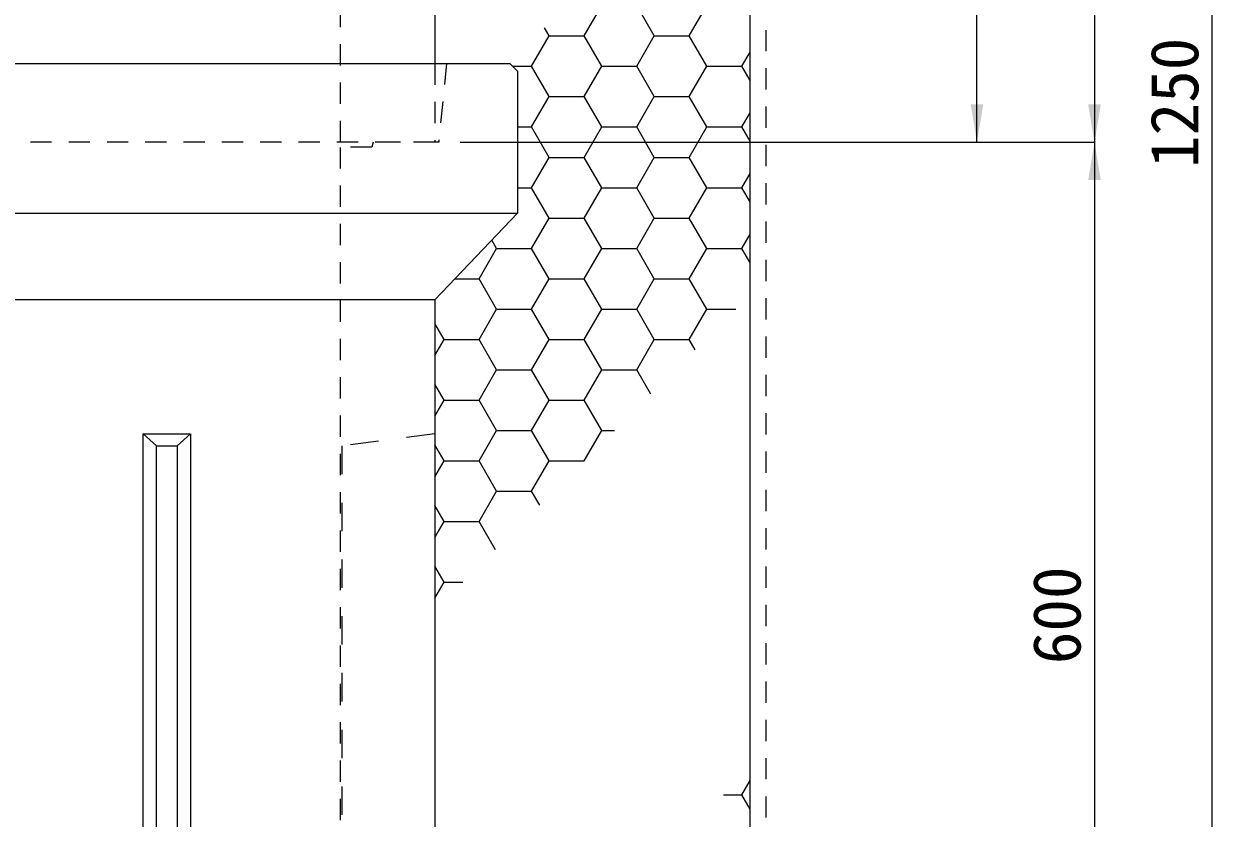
# Model space of a CAD drawing. Units: millimetres at full size; details may follow other scales. Extents: x 40781 to 122968, y -21714 to -2620.
# Drawn here: x 65642 to 66395, y -12047 to -11543 of the extents above; entities that cross this region are included whole.
import ezdxf
from ezdxf.enums import TextEntityAlignment as Align

# ---------------------------------------------------------------- set-up
doc = ezdxf.new("R2010")
doc.units = ezdxf.units.MM
doc.header["$LTSCALE"] = 18
doc.linetypes.add('USER2', pattern=[1.35, 0.75, -0.6])
doc.linetypes.add('USER3', pattern=[2, 1, -1])
for name, color, linetype, lineweight in [('0_2', 7, 'Continuous', 9), ('ハッチング', 7, 'Continuous', 5), ('寸法線', 7, 'Continuous', 9), ('本体', 2, 'Continuous', 13)]:
    doc.layers.add(name, color=color, linetype=linetype, lineweight=lineweight)
doc.styles.add('ＭＳ ゴシック', font='')
doc.styles.get('ＭＳ ゴシック').set_extended_font_data('MS Gothic')

# ---------------------------------------------------------------- blocks, each defined once
blk = doc.blocks.new('filled_arrow')
at = {"color": 0, "linetype": 'Continuous', "lineweight": -2}
blk.add_solid([(7.5, 1.25), (0, 0), (7.5, -1.25)], dxfattribs=at)

msp = doc.modelspace()

# ---------------------------------------------------------------- linework, layer by layer
at = {"layer": '0_2'}
for p, q in [((65717.38, -11803.62), (65725.88, -11811.18)), ((65738.88, -11811.18), (65747.38, -11803.62))]:
    msp.add_line(p, q, dxfattribs=at)
at = {"layer": '0_2', "linetype": 'USER3'}
for p, q in [((65902.38, -11803.62), (65843.38, -11811.18)), ((65843.38, -11811.18), (65843.38, -12105.88))]:
    msp.add_line(p, q, dxfattribs=at)
at = {"layer": '0_2'}
for points in [[(65717.38, -11803.62), (65747.38, -11803.62), (65747.38, -12128.58), (65717.38, -12128.58)], [(65725.88, -11811.18), (65738.88, -11811.18), (65738.88, -12105.88), (65725.88, -12105.88)]]:
    msp.add_lwpolyline(points, close=True, dxfattribs=at)
at = {"layer": 'ハッチング'}
for p, q in [((65997.14, -11551.19), (66008.25, -11531.94)), ((66041.59, -11551.19), (66030.47, -11531.94)), ((66063.81, -11551.19), (66074.92, -11531.94)), ((65974.91, -11551.19), (65971.88, -11545.94)), ((65963.8, -11570.44), (65974.91, -11551.19)), ((65974.91, -11551.19), (65997.14, -11551.19)), ((66008.25, -11570.44), (65997.14, -11551.19)), ((66030.47, -11570.44), (66041.59, -11551.19)), ((66041.59, -11551.19), (66063.81, -11551.19)), ((66074.92, -11570.44), (66063.81, -11551.19)), ((66097.15, -11570.44), (66102.38, -11561.38)), ((65951.7, -11570.44), (65963.8, -11570.44)), ((65974.91, -11589.69), (65963.8, -11570.44)), ((65997.14, -11589.69), (66008.25, -11570.44)), ((66008.25, -11570.44), (66030.48, -11570.44)), ((66041.59, -11589.69), (66030.47, -11570.44)), ((66063.81, -11589.69), (66074.92, -11570.44)), ((66074.93, -11570.44), (66097.15, -11570.44)), ((66102.38, -11579.5), (66097.15, -11570.44)), ((65963.8, -11608.93), (65974.91, -11589.69)), ((65974.91, -11589.69), (65997.14, -11589.69)), ((66008.25, -11608.93), (65997.14, -11589.69)), ((66030.47, -11608.93), (66041.59, -11589.69)), ((66041.59, -11589.69), (66063.81, -11589.69)), ((66074.92, -11608.93), (66063.81, -11589.69)), ((66097.15, -11608.93), (66102.38, -11599.87)), ((65954.88, -11608.93), (65963.8, -11608.93)), ((65974.91, -11628.18), (65963.8, -11608.93)), ((65997.14, -11628.18), (66008.25, -11608.93)), ((66008.25, -11608.93), (66030.48, -11608.93)), ((66041.59, -11628.18), (66030.47, -11608.93)), ((66063.81, -11628.18), (66074.92, -11608.93)), ((66074.93, -11608.93), (66097.15, -11608.93)), ((66102.38, -11617.99), (66097.15, -11608.93)), ((65963.8, -11647.43), (65974.91, -11628.18)), ((65974.91, -11628.18), (65997.14, -11628.18)), ((66008.25, -11647.43), (65997.14, -11628.18)), ((66030.47, -11647.43), (66041.59, -11628.18)), ((66041.59, -11628.18), (66063.81, -11628.18)), ((66074.92, -11647.43), (66063.81, -11628.18)), ((66097.15, -11647.43), (66102.38, -11638.37)), ((65954.88, -11647.43), (65963.8, -11647.43)), ((65974.91, -11666.68), (65963.8, -11647.43)), ((65997.14, -11666.68), (66008.25, -11647.43)), ((66008.25, -11647.43), (66030.48, -11647.43)), ((66041.59, -11666.68), (66030.47, -11647.43)), ((66063.81, -11666.68), (66074.92, -11647.43)), ((66074.93, -11647.43), (66097.15, -11647.43)), ((66102.38, -11656.49), (66097.15, -11647.43)), ((65963.8, -11685.92), (65974.91, -11666.68)), ((65974.91, -11666.68), (65997.14, -11666.68)), ((66008.25, -11685.92), (65997.14, -11666.68)), ((66030.47, -11685.92), (66041.59, -11666.68)), ((66041.59, -11666.68), (66063.81, -11666.68)), ((66074.92, -11685.92), (66063.81, -11666.68)), ((65941.57, -11685.92), (65938.57, -11680.71)), ((66097.15, -11685.92), (66102.38, -11676.86)), ((65930.46, -11705.17), (65941.57, -11685.92)), ((65941.57, -11685.92), (65963.8, -11685.92)), ((65974.91, -11705.17), (65963.8, -11685.92)), ((65997.14, -11705.17), (66008.25, -11685.92)), ((66008.25, -11685.92), (66030.48, -11685.92)), ((66041.59, -11705.17), (66030.47, -11685.92)), ((66063.81, -11705.17), (66074.92, -11685.92)), ((66074.93, -11685.92), (66097.15, -11685.92)), ((66102.38, -11694.98), (66097.15, -11685.92)), ((65915.22, -11705.17), (65930.46, -11705.17)), ((65941.57, -11724.42), (65930.46, -11705.17)), ((65963.8, -11724.42), (65974.91, -11705.17)), ((65974.91, -11705.17), (65997.14, -11705.17)), ((66008.25, -11724.42), (65997.14, -11705.17)), ((66030.47, -11724.42), (66041.59, -11705.17)), ((66041.59, -11705.17), (66063.81, -11705.17)), ((66074.92, -11724.42), (66063.81, -11705.17)), ((66102.27, -11715.55), (66102.38, -11715.36)), ((65930.46, -11743.67), (65941.57, -11724.42)), ((65941.57, -11724.42), (65963.8, -11724.42)), ((65974.91, -11743.67), (65963.8, -11724.42)), ((65997.14, -11743.67), (66008.25, -11724.42)), ((66008.25, -11724.42), (66030.48, -11724.42)), ((66041.59, -11743.67), (66030.47, -11724.42)), ((66063.81, -11743.67), (66074.92, -11724.42)), ((66074.93, -11724.42), (66093.4, -11724.42)), ((65908.24, -11743.67), (65902.38, -11733.52)), ((65902.38, -11753.81), (65908.24, -11743.67)), ((65908.24, -11743.67), (65930.46, -11743.67)), ((65941.57, -11762.91), (65930.46, -11743.67)), ((65963.8, -11762.91), (65974.91, -11743.67)), ((65974.91, -11743.67), (65997.14, -11743.67)), ((66008.25, -11762.91), (65997.14, -11743.67)), ((66030.47, -11762.91), (66041.59, -11743.67)), ((66041.59, -11743.67), (66063.81, -11743.67)), ((66067.6, -11750.22), (66063.81, -11743.67)), ((65930.46, -11782.16), (65941.57, -11762.91)), ((65941.57, -11762.91), (65963.8, -11762.91)), ((65974.91, -11782.16), (65963.8, -11762.91)), ((65997.14, -11782.16), (66008.25, -11762.91)), ((66008.25, -11762.91), (66030.48, -11762.91)), ((66039.42, -11778.4), (66030.47, -11762.91)), ((65908.24, -11782.16), (65902.38, -11772.02)), ((65902.38, -11792.3), (65908.24, -11782.16)), ((65908.24, -11782.16), (65930.46, -11782.16)), ((65941.57, -11801.41), (65930.46, -11782.16)), ((65963.8, -11801.41), (65974.91, -11782.16)), ((65974.91, -11782.16), (65997.14, -11782.16)), ((66008.25, -11801.41), (65997.14, -11782.16)), ((65930.46, -11820.65), (65941.57, -11801.41)), ((65941.57, -11801.41), (65963.8, -11801.41)), ((65974.91, -11820.65), (65963.8, -11801.41)), ((65997.14, -11820.65), (66008.25, -11801.41)), ((66008.25, -11801.41), (66016.41, -11801.41)), ((65908.24, -11820.65), (65902.38, -11810.51)), ((65902.38, -11830.8), (65908.24, -11820.65)), ((65908.24, -11820.65), (65930.46, -11820.65)), ((65941.57, -11839.9), (65930.46, -11820.65)), ((65963.8, -11839.9), (65974.91, -11820.65)), ((65974.91, -11820.65), (65997.14, -11820.65)), ((65997.15, -11820.67), (65997.14, -11820.65)), ((65930.46, -11859.15), (65941.57, -11839.9)), ((65941.57, -11839.9), (65963.8, -11839.9)), ((65968.97, -11848.85), (65963.8, -11839.9)), ((65908.24, -11859.15), (65902.38, -11849.01)), ((65902.38, -11869.29), (65908.24, -11859.15)), ((65908.24, -11859.15), (65930.46, -11859.15)), ((65940.79, -11877.03), (65930.46, -11859.15)), ((65908.24, -11897.64), (65902.38, -11887.5)), ((65902.38, -11907.79), (65908.24, -11897.64)), ((65908.24, -11897.64), (65920.17, -11897.64)), ((66097.15, -12032.38), (66102.38, -12023.32)), ((66085.44, -12032.38), (66097.15, -12032.38)), ((66102.38, -12041.44), (66097.15, -12032.38))]:
    msp.add_line(p, q, dxfattribs=at)
at = {"layer": 'ハッチング', "linetype": 'USER2', "lineweight": 9}
msp.add_lwpolyline([(65902.38, -11158.62), (66112.38, -11158.62), (66112.38, -12428.62), (65122.38, -12428.62), (65122.38, -11158.62), (65332.38, -11158.62)], dxfattribs=at)
at = {"layer": 'ハッチング', "lineweight": 20}
msp.add_lwpolyline([(65332.38, -11168.62), (65132.38, -11168.62), (65132.38, -12418.62), (66102.38, -12418.62), (66102.38, -11168.62), (65902.38, -11168.62)], dxfattribs=at)
at = {"layer": '寸法線'}
for p, q in [((66395.49, -12218.62), (66395.49, -10968.62)), ((66320.82, -11018.61), (66320.82, -11618.62)), ((66246.27, -11618.62), (66246.27, -11168.62)), ((65918.38, -11618.62), (66320.82, -11618.62)), ((65918.38, -11618.62), (66246.27, -11618.62)), ((65920.87, -11618.61), (66320.82, -11618.61)), ((66320.82, -11618.61), (66320.82, -12218.62))]:
    msp.add_line(p, q, dxfattribs=at)
at = {"layer": '本体', "linetype": 'USER2'}
for p, q in [((65842.38, -11021.83), (65842.38, -11618.62)), ((65909.88, -11568.62), (65904.87, -11618.61)), ((65862.37, -11621.82), (65842.38, -11621.83)), ((65842.38, -11621.83), (65842.38, -12218.62)), ((65863.37, -11618.62), (65862.38, -11621.82)), ((65904.87, -11618.61), (65863.37, -11618.62))]:
    msp.add_line(p, q, dxfattribs=at)
at = {"layer": '本体'}
for p, q in [((65284.88, -11568.62), (65949.88, -11568.62)), ((65949.88, -11568.62), (65954.88, -11573.62)), ((65954.88, -11573.62), (65954.88, -11663.62)), ((65954.88, -11663.62), (65902.38, -11718.62)), ((65902.38, -11718.62), (65902.38, -12218.62))]:
    msp.add_line(p, q, dxfattribs=at)
at = {"layer": '本体', "linetype": 'USER2', "lineweight": 9}
for p, q in [((65902.38, -11568.62), (65902.38, -11618.62)), ((65902.38, -11618.62), (65332.38, -11618.62))]:
    msp.add_line(p, q, dxfattribs=at)
at = {"layer": '本体', "lineweight": 9}
for p, q in [((65279.88, -11663.62), (65954.88, -11663.62)), ((65902.38, -11718.62), (65332.38, -11718.62))]:
    msp.add_line(p, q, dxfattribs=at)
at = {"layer": '本体'}
msp.add_lwpolyline([(65954.88, -11063.62), (65902.38, -11118.62), (65902.38, -11568.62)], dxfattribs=at)

# ---------------------------------------------------------------- block references
at = {"layer": '寸法線', "xscale": 3.2, "yscale": 3.2}
for p, rotation in [((66246.27, -11618.62), 90), ((66320.82, -11618.62), 90), ((66320.82, -11618.61), 270)]:
    msp.add_blockref('filled_arrow', p, dxfattribs=dict(at, rotation=rotation))

# ---------------------------------------------------------------- texts
at = {"layer": '寸法線', "style": 'ＭＳ ゴシック'}
for s, p in [('1250', (66371.49, -11593.62)), ('600', (66296.82, -11918.61))]:
    msp.add_text(s, height=30.38, rotation=90, dxfattribs=at).set_placement(p, align=Align.MIDDLE_CENTER)

doc.saveas('drawing.dxf')
